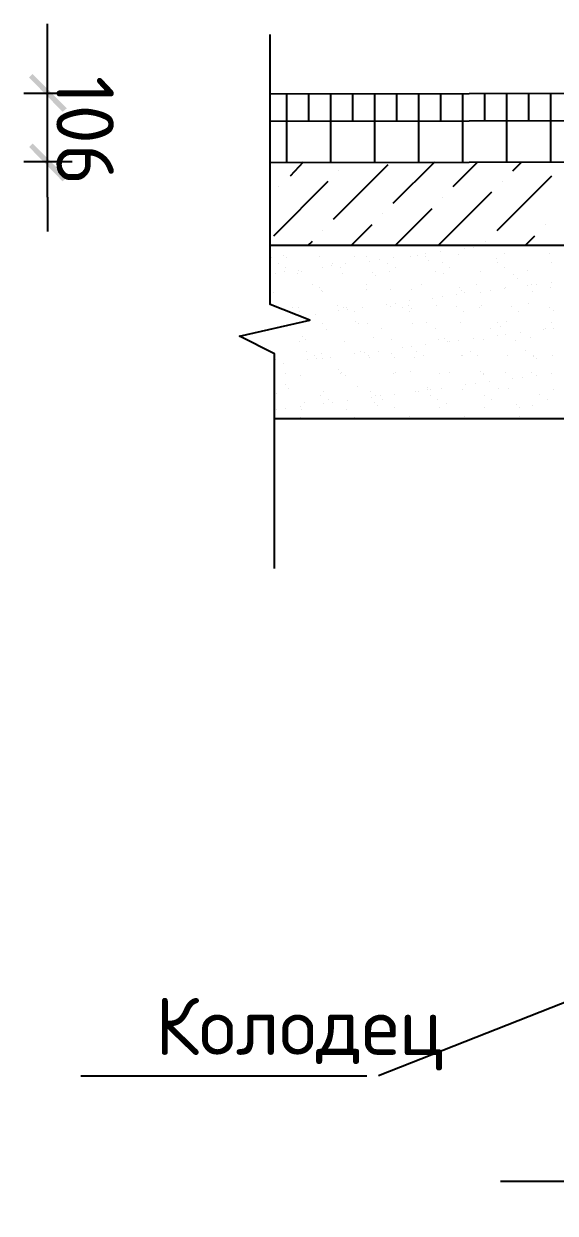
# Model space of a CAD drawing. Extents: x 8646 to 18206, y -17605 to -192.
# Drawn here: x 11411.9 to 11437.5, y -8236.6 to -8179.3 of the extents above; entities that cross this region are included whole.
import ezdxf

# ---------------------------------------------------------------- set-up
doc = ezdxf.new("R2010")
doc.units = 0
for name, color, linetype in [('PDF__0', 7, 'CONTINUOUS'), ('PDF__КОНСТРУКЦИЯ_КОЛОДЦА', 7, 'CONTINUOUS'), ('PDF__ПОС', 7, 'CONTINUOUS'), ('PDF__ПРОЕКТ', 7, 'CONTINUOUS'), ('PDF__ТЕКСТ', 7, 'CONTINUOUS'), ('PDF__УСИЛЕНИЕ', 7, 'CONTINUOUS')]:
    doc.layers.add(name, color=color, linetype=linetype)
doc.styles.add('PDF_ISOCPEUR', font='isocpeur.ttf')

msp = doc.modelspace()

# ---------------------------------------------------------------- linework, layer by layer
at = {"layer": 'PDF__0', "linetype": 'CONTINUOUS'}
for points in [[(11413.036, -8187.668), (11413.036, -8184.32), (11413.036, -8180.972)], [(11411.892, -8182.667), (11414.223, -8182.667)], [(11424.563, -8183.981), (11424.563, -8182.667)], [(11425.623, -8183.981), (11425.623, -8182.667)], [(11426.682, -8183.981), (11426.682, -8182.667)], [(11427.742, -8183.981), (11427.742, -8182.667)], [(11428.801, -8183.981), (11428.801, -8182.667)], [(11429.861, -8183.981), (11429.861, -8182.667)], [(11430.92, -8183.981), (11430.92, -8182.667)], [(11431.979, -8183.981), (11431.979, -8182.667)], [(11433.039, -8183.981), (11433.039, -8182.667)], [(11434.098, -8183.981), (11434.098, -8182.667)], [(11435.158, -8183.981), (11435.158, -8182.667)], [(11436.217, -8183.981), (11436.217, -8182.667)], [(11437.277, -8183.981), (11437.277, -8182.667)], [(11414.223, -8185.973), (11411.892, -8185.973)], [(11424.733, -8186.651), (11425.368, -8185.973)], [(11426.809, -8188.727), (11429.437, -8186.1)], [(11427.064, -8186.396), (11427.064, -8186.396)], [(11429.691, -8187.965), (11431.683, -8185.973)], [(11432.573, -8187.159), (11433.759, -8185.973)], [(11435.455, -8186.396), (11435.878, -8185.973)], [(11423.928, -8189.533), (11426.555, -8186.905)], [(11434.692, -8189.278), (11437.319, -8186.651)], [(11434.946, -8186.905), (11434.946, -8186.905)], [(11424.182, -8187.159), (11424.182, -8187.159)], [(11431.852, -8189.999), (11434.437, -8187.414)], [(11432.064, -8187.71), (11432.064, -8187.71)], [(11429.182, -8188.473), (11429.182, -8188.473)], [(11429.776, -8189.999), (11431.556, -8188.219)], [(11426.301, -8189.278), (11426.301, -8189.278)], [(11427.657, -8189.999), (11428.674, -8188.982)], [(11437.023, -8188.982), (11437.023, -8188.982)], [(11425.58, -8189.999), (11425.792, -8189.787)], [(11434.141, -8189.787), (11434.141, -8189.787)], [(11436.048, -8189.999), (11436.514, -8189.533)], [(11450.796, -8198.347), (11423.97, -8198.347)]]:
    msp.add_lwpolyline(points, dxfattribs=at)
for points in [[(11412.316, -8181.735), (11412.146, -8181.904), (11413.969, -8183.388)], [(11412.146, -8181.904), (11413.969, -8183.388), (11413.757, -8183.557)], [(11413.969, -8186.736), (11412.146, -8185.252), (11412.316, -8185.083)], [(11413.757, -8186.905), (11413.969, -8186.736), (11412.146, -8185.252)]]:
    msp.add_solid(points, dxfattribs=at)
at = {"layer": 'PDF__КОНСТРУКЦИЯ_КОЛОДЦА', "linetype": 'CONTINUOUS'}
msp.add_lwpolyline([(11423.97, -8205.552), (11423.97, -8195.211), (11422.275, -8194.364), (11425.665, -8193.601), (11423.758, -8192.838), (11423.758, -8179.828)], dxfattribs=at)
at = {"layer": 'PDF__ПОС', "linetype": 'CONTINUOUS'}
for points in [[(11452.491, -8182.667), (11423.758, -8182.71)], [(11452.491, -8183.981), (11423.758, -8184.023)], [(11452.491, -8185.973), (11423.758, -8186.015)], [(11450.796, -8189.999), (11423.758, -8189.999)]]:
    msp.add_lwpolyline(points, dxfattribs=at)
at = {"layer": 'PDF__ПРОЕКТ', "linetype": 'CONTINUOUS'}
for points in [[(11424.563, -8186.015), (11424.563, -8183.981)], [(11426.682, -8186.015), (11426.682, -8183.981)], [(11428.801, -8186.015), (11428.801, -8183.981)], [(11430.92, -8186.015), (11430.92, -8183.981)], [(11433.039, -8186.015), (11433.039, -8183.981)], [(11435.158, -8186.015), (11435.158, -8183.981)], [(11437.277, -8186.015), (11437.277, -8183.981)], [(11431.259, -8190.38), (11431.259, -8190.38)], [(11431.979, -8190.295), (11431.979, -8190.295)], [(11432.827, -8190.422), (11432.827, -8190.422)], [(11433.124, -8190.126), (11433.124, -8190.126)], [(11433.547, -8190.083), (11433.547, -8190.083)], [(11434.226, -8189.999), (11434.226, -8189.999)], [(11435.031, -8190.38), (11435.031, -8190.38)], [(11437.192, -8190.38), (11437.192, -8190.38)], [(11423.843, -8190.592), (11423.843, -8190.592)], [(11424.139, -8190.846), (11424.139, -8190.846)], [(11424.394, -8190.465), (11424.394, -8190.465)], [(11424.563, -8190.592), (11424.563, -8190.592)], [(11426.131, -8190.507), (11426.131, -8190.507)], [(11426.725, -8190.973), (11426.725, -8190.973)], [(11426.767, -8190.846), (11426.767, -8190.846)], [(11427.403, -8190.889), (11427.403, -8190.889)], [(11427.826, -8190.507), (11427.826, -8190.507)], [(11428.377, -8190.507), (11428.377, -8190.507)], [(11428.547, -8190.761), (11428.547, -8190.761)], [(11429.013, -8190.677), (11429.013, -8190.677)], [(11429.394, -8190.846), (11429.394, -8190.846)], [(11429.691, -8190.592), (11429.691, -8190.592)], [(11430.539, -8190.507), (11430.539, -8190.507)], [(11430.835, -8190.465), (11430.835, -8190.465)], [(11431.217, -8190.55), (11431.217, -8190.55)], [(11431.386, -8190.719), (11431.386, -8190.719)], [(11432.064, -8190.804), (11432.064, -8190.804)], [(11434.649, -8190.634), (11434.649, -8190.634)], [(11434.692, -8190.804), (11434.692, -8190.804)], [(11437.319, -8190.804), (11437.319, -8190.804)], [(11424.012, -8191.355), (11424.012, -8191.355)], [(11424.436, -8191.27), (11424.436, -8191.27)], [(11424.478, -8191.058), (11424.478, -8191.058)], [(11425.072, -8191.355), (11425.072, -8191.355)], [(11425.114, -8191.185), (11425.114, -8191.185)], [(11425.284, -8191.27), (11425.284, -8191.27)], [(11426.258, -8191.058), (11426.258, -8191.058)], [(11427.148, -8191.058), (11427.148, -8191.058)], [(11427.233, -8191.355), (11427.233, -8191.355)], [(11428.674, -8191.312), (11428.674, -8191.312)], [(11428.843, -8191.44), (11428.843, -8191.44)], [(11429.522, -8191.27), (11429.522, -8191.27)], [(11429.776, -8191.058), (11429.776, -8191.058)], [(11431.725, -8191.27), (11431.725, -8191.27)], [(11432.107, -8191.355), (11432.107, -8191.355)], [(11432.403, -8191.058), (11432.403, -8191.058)], [(11433.887, -8191.27), (11433.887, -8191.27)], [(11435.031, -8191.058), (11435.031, -8191.058)], [(11435.497, -8191.397), (11435.497, -8191.397)], [(11435.666, -8191.567), (11435.666, -8191.567)], [(11436.175, -8191.185), (11436.175, -8191.185)], [(11425.792, -8191.863), (11425.792, -8191.863)], [(11426.131, -8192.033), (11426.131, -8192.033)], [(11426.216, -8192.16), (11426.216, -8192.16)], [(11428.42, -8191.863), (11428.42, -8191.863)], [(11428.42, -8192.118), (11428.42, -8192.118)], [(11429.564, -8192.118), (11429.564, -8192.118)], [(11430.581, -8192.118), (11430.581, -8192.118)], [(11431.047, -8191.863), (11431.047, -8191.863)], [(11432.869, -8192.033), (11432.869, -8192.033)], [(11432.954, -8192.16), (11432.954, -8192.16)], [(11433.675, -8191.863), (11433.675, -8191.863)], [(11434.353, -8192.16), (11434.353, -8192.16)], [(11435.031, -8192.075), (11435.031, -8192.075)], [(11435.073, -8192.033), (11435.073, -8192.033)], [(11436.175, -8191.948), (11436.175, -8191.948)], [(11436.344, -8191.863), (11436.344, -8191.863)], [(11436.599, -8191.863), (11436.599, -8191.863)], [(11437.277, -8192.033), (11437.277, -8192.033)], [(11437.319, -8191.779), (11437.319, -8191.779)], [(11423.928, -8192.245), (11423.928, -8192.245)], [(11426.301, -8192.202), (11426.301, -8192.202)], [(11430.454, -8192.669), (11430.454, -8192.669)], [(11431.598, -8192.541), (11431.598, -8192.541)], [(11432.064, -8192.457), (11432.064, -8192.457)], [(11432.742, -8192.372), (11432.742, -8192.372)], [(11433.124, -8192.287), (11433.124, -8192.287)], [(11433.887, -8192.245), (11433.887, -8192.245)], [(11436.387, -8192.202), (11436.387, -8192.202)], [(11424.817, -8192.965), (11424.817, -8192.965)], [(11425.114, -8193.008), (11425.114, -8193.008)], [(11425.156, -8193.177), (11425.156, -8193.177)], [(11425.919, -8193.304), (11425.919, -8193.304)], [(11427.021, -8192.88), (11427.021, -8192.88)], [(11427.064, -8193.135), (11427.064, -8193.135)], [(11427.275, -8193.008), (11427.275, -8193.008)], [(11427.445, -8192.965), (11427.445, -8192.965)], [(11427.487, -8193.092), (11427.487, -8193.092)], [(11427.826, -8193.177), (11427.826, -8193.177)], [(11428.208, -8192.965), (11428.208, -8192.965)], [(11429.352, -8192.838), (11429.352, -8192.838)], [(11429.564, -8192.923), (11429.564, -8192.923)], [(11429.776, -8192.796), (11429.776, -8192.796)], [(11430.115, -8192.965), (11430.115, -8192.965)], [(11430.411, -8192.88), (11430.411, -8192.88)], [(11430.454, -8193.177), (11430.454, -8193.177)], [(11430.581, -8193.05), (11430.581, -8193.05)], [(11431.768, -8192.88), (11431.768, -8192.88)], [(11432.742, -8192.923), (11432.742, -8192.923)], [(11433.081, -8193.177), (11433.081, -8193.177)], [(11433.844, -8192.965), (11433.844, -8192.965)], [(11433.929, -8192.88), (11433.929, -8192.88)], [(11435.37, -8192.923), (11435.37, -8192.923)], [(11435.709, -8193.177), (11435.709, -8193.177)], [(11436.217, -8192.796), (11436.217, -8192.796)], [(11437.234, -8193.008), (11437.234, -8193.008)], [(11437.404, -8193.135), (11437.404, -8193.135)], [(11425.199, -8193.389), (11425.199, -8193.389)], [(11426.258, -8193.77), (11426.258, -8193.77)], [(11427.869, -8193.643), (11427.869, -8193.643)], [(11427.996, -8193.77), (11427.996, -8193.77)], [(11428.462, -8193.77), (11428.462, -8193.77)], [(11430.623, -8193.77), (11430.623, -8193.77)], [(11431.301, -8193.728), (11431.301, -8193.728)], [(11432.912, -8193.686), (11432.912, -8193.686)], [(11434.692, -8193.728), (11434.692, -8193.728)], [(11435.158, -8193.643), (11435.158, -8193.643)], [(11437.319, -8193.686), (11437.319, -8193.686)], [(11423.843, -8194.025), (11423.843, -8194.025)], [(11425.326, -8194.364), (11425.326, -8194.364)], [(11426.47, -8194.025), (11426.47, -8194.025)], [(11428.759, -8194.448), (11428.759, -8194.448)], [(11429.098, -8193.982), (11429.098, -8193.982)], [(11431.725, -8193.982), (11431.725, -8193.982)], [(11434.395, -8193.982), (11434.395, -8193.982)], [(11434.692, -8194.321), (11434.692, -8194.321)], [(11434.861, -8193.898), (11434.861, -8193.898)], [(11435.115, -8194.279), (11435.115, -8194.279)], [(11435.794, -8194.194), (11435.794, -8194.194)], [(11436.302, -8194.448), (11436.302, -8194.448)], [(11436.938, -8194.025), (11436.938, -8194.025)], [(11437.023, -8193.982), (11437.023, -8193.982)], [(11437.404, -8193.982), (11437.404, -8193.982)], [(11422.953, -8194.66), (11422.953, -8194.66)], [(11425.156, -8194.618), (11425.156, -8194.618)], [(11425.453, -8194.533), (11425.453, -8194.533)], [(11427.318, -8194.618), (11427.318, -8194.618)], [(11429.606, -8194.533), (11429.606, -8194.533)], [(11430.115, -8194.915), (11430.115, -8194.915)], [(11430.581, -8194.872), (11430.581, -8194.872)], [(11431.259, -8194.787), (11431.259, -8194.787)], [(11431.852, -8194.533), (11431.852, -8194.533)], [(11432.149, -8194.491), (11432.149, -8194.491)], [(11432.318, -8194.618), (11432.318, -8194.618)], [(11432.403, -8194.618), (11432.403, -8194.618)], [(11432.827, -8194.576), (11432.827, -8194.576)], [(11433.547, -8194.491), (11433.547, -8194.491)], [(11434.014, -8194.533), (11434.014, -8194.533)], [(11435.582, -8194.576), (11435.582, -8194.576)], [(11436.048, -8195.042), (11436.048, -8195.042)], [(11424.012, -8195.508), (11424.012, -8195.508)], [(11425.496, -8195.084), (11425.496, -8195.084)], [(11425.58, -8195.508), (11425.58, -8195.508)], [(11425.877, -8195.296), (11425.877, -8195.296)], [(11426.004, -8195.466), (11426.004, -8195.466)], [(11426.216, -8195.211), (11426.216, -8195.211)], [(11426.301, -8195.423), (11426.301, -8195.423)], [(11426.682, -8195.381), (11426.682, -8195.381)], [(11427.826, -8195.211), (11427.826, -8195.211)], [(11428.123, -8195.084), (11428.123, -8195.084)], [(11428.293, -8195.169), (11428.293, -8195.169)], [(11428.504, -8195.296), (11428.504, -8195.296)], [(11428.547, -8195.381), (11428.547, -8195.381)], [(11428.971, -8195.084), (11428.971, -8195.084)], [(11429.606, -8195.211), (11429.606, -8195.211)], [(11429.733, -8195.381), (11429.733, -8195.381)], [(11430.708, -8195.381), (11430.708, -8195.381)], [(11430.793, -8195.084), (11430.793, -8195.084)], [(11431.132, -8195.296), (11431.132, -8195.296)], [(11432.997, -8195.296), (11432.997, -8195.296)], [(11433.039, -8195.296), (11433.039, -8195.296)], [(11433.42, -8195.084), (11433.42, -8195.084)], [(11433.759, -8195.296), (11433.759, -8195.296)], [(11435.2, -8195.296), (11435.2, -8195.296)], [(11436.429, -8195.296), (11436.429, -8195.296)], [(11436.429, -8195.338), (11436.429, -8195.338)], [(11436.599, -8195.466), (11436.599, -8195.466)], [(11437.362, -8195.296), (11437.362, -8195.296)], [(11424.394, -8195.677), (11424.394, -8195.677)], [(11424.521, -8196.144), (11424.521, -8196.144)], [(11427.064, -8195.974), (11427.064, -8195.974)], [(11427.148, -8196.144), (11427.148, -8196.144)], [(11427.191, -8196.101), (11427.191, -8196.101)], [(11429.691, -8196.186), (11429.691, -8196.186)], [(11429.776, -8196.101), (11429.776, -8196.101)], [(11430.496, -8196.059), (11430.496, -8196.059)], [(11431.895, -8196.144), (11431.895, -8196.144)], [(11432.403, -8196.101), (11432.403, -8196.101)], [(11433.887, -8196.059), (11433.887, -8196.059)], [(11434.056, -8196.144), (11434.056, -8196.144)], [(11435.073, -8196.101), (11435.073, -8196.101)], [(11436.344, -8196.101), (11436.344, -8196.101)], [(11437.319, -8196.144), (11437.319, -8196.144)], [(11424.521, -8196.695), (11424.521, -8196.695)], [(11425.199, -8196.271), (11425.199, -8196.271)], [(11427.403, -8196.271), (11427.403, -8196.271)], [(11433.166, -8196.695), (11433.166, -8196.695)], [(11433.632, -8196.652), (11433.632, -8196.652)], [(11434.014, -8196.228), (11434.014, -8196.228)], [(11434.31, -8196.567), (11434.31, -8196.567)], [(11435.455, -8196.398), (11435.455, -8196.398)], [(11435.921, -8196.355), (11435.921, -8196.355)], [(11436.599, -8196.271), (11436.599, -8196.271)], [(11424.055, -8197.118), (11424.055, -8197.118)], [(11424.648, -8196.864), (11424.648, -8196.864)], [(11426.174, -8197.203), (11426.174, -8197.203)], [(11426.343, -8197.034), (11426.343, -8197.034)], [(11427.953, -8196.779), (11427.953, -8196.779)], [(11428.589, -8197.034), (11428.589, -8197.034)], [(11428.632, -8197.33), (11428.632, -8197.33)], [(11428.843, -8197.203), (11428.843, -8197.203)], [(11429.055, -8197.245), (11429.055, -8197.245)], [(11429.733, -8197.161), (11429.733, -8197.161)], [(11430.75, -8197.034), (11430.75, -8197.034)], [(11430.92, -8197.034), (11430.92, -8197.034)], [(11431.344, -8196.822), (11431.344, -8196.822)], [(11431.344, -8196.949), (11431.344, -8196.949)], [(11431.471, -8196.949), (11431.471, -8196.949)], [(11431.471, -8197.203), (11431.471, -8197.203)], [(11432.022, -8196.864), (11432.022, -8196.864)], [(11433.039, -8196.949), (11433.039, -8196.949)], [(11434.098, -8197.203), (11434.098, -8197.203)], [(11434.776, -8196.906), (11434.776, -8196.906)], [(11435.243, -8196.906), (11435.243, -8196.906)], [(11436.726, -8197.161), (11436.726, -8197.161)], [(11437.404, -8196.949), (11437.404, -8196.949)], [(11424.521, -8197.839), (11424.521, -8197.839)], [(11425.199, -8197.754), (11425.199, -8197.754)], [(11425.284, -8197.881), (11425.284, -8197.881)], [(11425.411, -8197.542), (11425.411, -8197.542)], [(11426.343, -8197.627), (11426.343, -8197.627)], [(11426.555, -8197.415), (11426.555, -8197.415)], [(11426.767, -8197.542), (11426.767, -8197.542)], [(11427.445, -8197.881), (11427.445, -8197.881)], [(11427.487, -8197.457), (11427.487, -8197.457)], [(11428.801, -8197.542), (11428.801, -8197.542)], [(11428.928, -8197.712), (11428.928, -8197.712)], [(11429.182, -8197.415), (11429.182, -8197.415)], [(11429.733, -8197.796), (11429.733, -8197.796)], [(11431.81, -8197.415), (11431.81, -8197.415)], [(11431.937, -8197.796), (11431.937, -8197.796)], [(11432.234, -8197.627), (11432.234, -8197.627)], [(11434.098, -8197.796), (11434.098, -8197.796)], [(11434.437, -8197.415), (11434.437, -8197.415)], [(11435.624, -8197.669), (11435.624, -8197.669)], [(11435.751, -8197.796), (11435.751, -8197.796)], [(11436.387, -8197.712), (11436.387, -8197.712)], [(11437.107, -8197.415), (11437.107, -8197.415)], [(11424.055, -8197.923), (11424.055, -8197.923)], [(11425.199, -8198.263), (11425.199, -8198.263)], [(11426.258, -8198.305), (11426.258, -8198.305)], [(11427.826, -8198.263), (11427.826, -8198.263)], [(11430.454, -8198.22), (11430.454, -8198.22)], [(11433.124, -8198.22), (11433.124, -8198.22)], [(11435.751, -8198.22), (11435.751, -8198.22)]]:
    msp.add_lwpolyline(points, dxfattribs=at)
at = {"layer": 'PDF__УСИЛЕНИЕ', "linetype": 'CONTINUOUS'}
for points in [[(11413.036, -8180.972), (11413.036, -8179.319)], [(11413.036, -8185.973), (11413.036, -8182.667)], [(11413.036, -8187.668), (11413.036, -8189.321)]]:
    msp.add_lwpolyline(points, dxfattribs=at)
at = {"layer": 'PDF__УСИЛЕНИЕ', "color": 252, "linetype": 'CONTINUOUS'}
for points in [[(11442.956, -8224.495), (11428.971, -8230.004)], [(11414.647, -8230.004), (11428.42, -8230.004)], [(11494.361, -8234.878), (11465.543, -8234.878), (11464.696, -8236.615), (11463.975, -8233.225), (11463.213, -8235.09), (11434.861, -8235.09)]]:
    msp.add_lwpolyline(points, dxfattribs=at)

# ---------------------------------------------------------------- texts
at = {"layer": 'PDF__ТЕКСТ', "linetype": 'CONTINUOUS', "insert": (11414.845, -8181.827), "char_height": 2.7619, "attachment_point": 4, "rotation": 270, "style": 'PDF_ISOCPEUR'}
msp.add_mtext('106', dxfattribs=at)
at = {"layer": 'PDF__ТЕКСТ', "color": 252, "linetype": 'CONTINUOUS', "insert": (11418.221, -8227.983), "char_height": 2.7619, "attachment_point": 4, "style": 'PDF_ISOCPEUR'}
msp.add_mtext('Колодец', dxfattribs=at)

doc.saveas('drawing.dxf')
